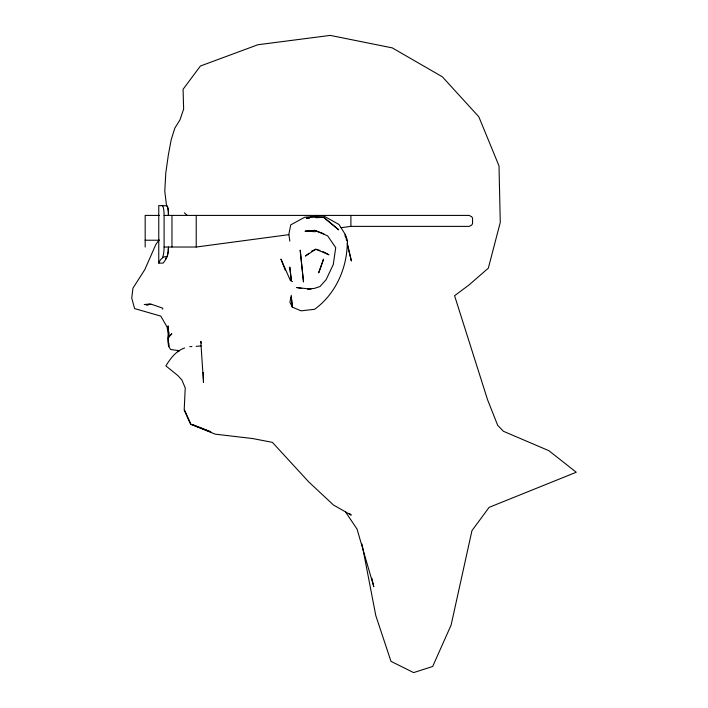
<?xml version="1.0" encoding="UTF-8"?>
<svg xmlns="http://www.w3.org/2000/svg" width="708" height="708" viewBox="0 0 708 708"><rect width="100%" height="100%" fill="white"/><g stroke="black" fill="none" stroke-linecap="round" stroke-linejoin="round"><path stroke-width="1.06" d="M168.823 343.15L168.769 346.584L170.628 349.495L179.08 350.681M345.177 236.569L345.221 234.41L339.035 224.524L323.326 215.728L304.732 217.25L290.749 224.861L288.846 234.321L289.846 241.127M168.424 248.012L168.407 248.234A16.328 3.275 -90 0 1 168.132 251.048M168.168 338.884L168.769 346.584C166.902 339.76 169.141 332.822 168.115 325.892L168.849 335.981L166.964 326.822L160.796 316.122L134.573 308.564L131.75 298.059L132.945 288.174L144.857 269.527L155.893 244.375L159.017 239.994M168.336 337.238L168.593 332.388M291.324 295.245L289.917 302.254L292.377 307.13L301.024 310.839L314.6 309.299C334.096 295.236 345.495 271.642 347.079 247.995L347.566 240.755L345.221 234.41L346.699 240.791M158.76 263.111C161.017 256.004 171.451 253.083 163.097 263.111L158.76 263.111L158.76 205.603L166.973 205.78A10.036 2.009 -90 0 1 168.424 211.249M165.468 259.526L167.017 256.508A16.328 3.275 -90 0 0 167.274 255.632M184.655 347.973C176.088 350.841 170.398 358.478 165.884 365.886L178.08 375.771L181.903 380.01L185.231 387.904L184.186 410.127L190.523 424.198L215.197 434.154L252.694 438.553L272.403 442.367L308.865 482.024L333.45 504.99L351.23 515.141L349.69 513.654M308.892 253.305L305.431 256.057L315.803 249.234L319.989 250.473M177.646 351.726L179.478 350.726M311.476 251.243L315.803 249.234L328.972 254.818L322.945 251.552M146.644 305.352L150.822 303.989M307.608 289.209L311.104 289.2M162.486 257.225A10.992 2.204 90 0 0 164.106 247.03L196.222 247.03L288.811 234.667M341.097 227.693L350.903 226.383L469.13 226.383L471.652 225.1L472.555 223.701L472.555 218.099L471.652 216.71L469.13 215.418L164.097 215.418A9.726 1.947 -90 0 0 163.504 208.488A10.071 2.018 -90 0 0 162.601 205.939L162.159 205.603M196.143 346.371L201.134 345.911M149.724 304.077L144.264 304.546L151.707 304.351L162.716 308.184L162.716 309.228M309.529 218.117L306.281 218.303L311.21 217.179L323.6 217.285L338.645 229.755L323.6 217.285L316.016 217.728M189.753 346.654L191.912 346.575M159.442 215.418L145.175 215.418L145.175 247.03M145.175 240.224L159.442 240.224M307.971 231.162L315.219 231.728M301.714 288.43L296.643 287.528L307.936 288.811L314.157 288.457L319.989 286.528L326.131 279.66L333.291 264.473L335.716 247.632L327.636 235.835L314.786 230.392L305.192 231.189L314.786 230.392L323.839 233.773M292.493 281.519L290.475 280.731L280.934 259.048L285.182 270.12M166.486 205.603L166.938 205.939A10.071 2.018 -90 0 1 167.84 208.479A9.726 1.947 90 0 1 168.424 215.418M192.594 424.579L210.869 431.88L190.992 424.287L184.62 410.215M184.319 212.789L187.222 215.374M345.477 511.84L357.062 529.133L373.797 586.746L371.842 578.179M201.329 343.115L200.789 341.309L203.506 382.338L203.196 372.496M347.301 244.322L351.389 260.995L347.194 242.915M362 544.045L375.815 615.641L390.984 661.343L413.622 672.6L432.668 666.467L451.102 625.102L471.944 530.664L489.122 507.353L576.25 472.245L548.886 450.695L503.432 431.287L497.671 425.296L487.573 399.772L454.58 295.714L468.891 285.05L488.325 268.164L500.273 222.418L499.007 165.911L478.82 116.767L442.358 76.809L392.276 47.887L330.238 35.4L257.88 44.746L200.426 66.021L183.071 89.305L183.637 109.112L179.947 119.926L174.841 128.077L171.159 139.874L168.345 154.981L165.787 173.018L164.787 191.169L166.504 205.55M291.342 279.722L289.758 267.04L291.254 280.182M168.708 331.972L168.849 335.981M350.903 215.418L350.903 226.383M196.222 215.418L196.222 247.03M171.964 215.418L171.964 247.03M168.424 211.258L168.424 215.613M164.097 215.418L164.097 247.03M167.955 252.34A16.328 3.275 -90 0 1 167.522 254.641M168.433 247.03A10.992 2.204 90 0 1 166.814 257.225M323.512 259.261L318.724 272.739L323.512 259.261M169.832 335.583L168.053 338.105L171.84 333.716L169.832 335.583M303.484 281.828L300.201 250.26L303.484 281.828M292.377 307.13L291.324 297.156L292.377 307.13"/></g></svg>
